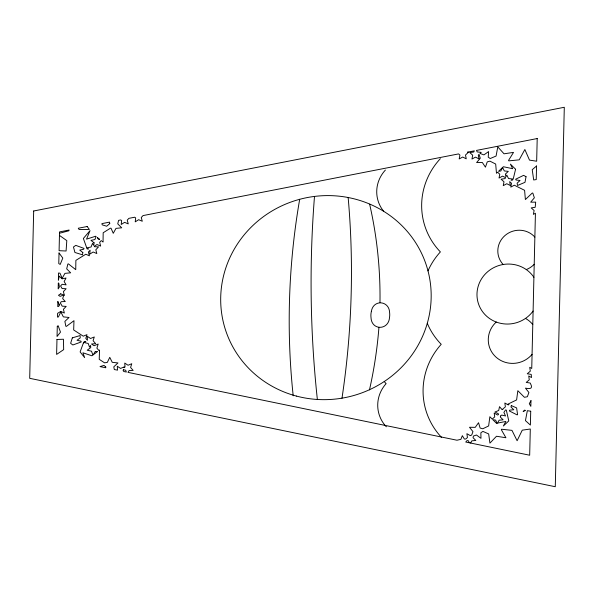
<?xml version="1.0" encoding="UTF-8"?>
<svg xmlns="http://www.w3.org/2000/svg" width="594" height="594" viewBox="0 0 594 594"><rect width="100%" height="100%" fill="white"/><g stroke="black" fill="none" stroke-linecap="round" stroke-linejoin="round"><path stroke-width="0.89" d="M470.626 443.042L471.814 440.859L475.824 440.458L473.039 437.696L473.425 436.063L476.44 434.994L480.969 438.335L480.865 432.774L482.907 431.393L488.662 433.932L489.931 443.109L496.502 436.248L505.917 437.748L501.329 429.685L501.588 429.224L511.961 430.36L517.114 440.733L522.267 430.167L530.301 429.002L529.677 455.227L465.726 442.033L467.055 440.57L468.362 440.77L469.23 442.76M59.504 233.242L68.845 230.799L69.112 230.034L59.534 231.912L59.088 250.683L66.083 251.01L66.81 240.622L59.452 235.395M101.559 240.867L101.247 240.622L99.658 242.33L100.661 246.079L97.008 244.528L94.26 246.272L94.513 246.703L98.53 246.874L95.812 249.792L96.815 253.549L93.154 251.997L89.761 254.15L90.125 250.193L88.409 252.042L89.412 255.799L85.759 254.247L75.876 260.38L75.742 269.661L68.384 263.855L67.865 264.018L66.684 268.859L70.649 272.817L64.924 273.374L62.199 278.319L59.987 273.225L58.554 272.995L58.383 280.19L59.274 276.113L62.073 278.853L66.023 278.022L64.145 281.504L66.105 284.875L62.147 284.281L60.573 285.952L62.095 288.543L66.112 288.714L63.395 291.632L64.397 295.389L63.773 295.121L62.674 298.596L65.258 301.544L61.234 301.678L60.395 302.992L62.184 306.162L66.194 306.4L63.417 309.274L64.352 313.045L60.729 311.434L57.596 313.342L57.507 317.107L58.39 316.973L60.848 311.895L63.335 316.869L69.038 317.478L64.88 321.399L65.83 326.247L66.35 326.418L73.975 320.678L73.671 329.96L83.257 336.182L86.984 334.66L85.803 338.402L87.437 340.265L87.259 336.308L90.548 338.491L94.283 336.969L93.095 340.718L95.679 343.659L91.513 344.015L94.067 345.715L98.173 344.045L96.874 348.158L98.923 350.505L99.532 350.044L99.228 359.325L104.566 362.83L107.306 362.422L109.764 357.343L112.251 362.318L117.946 362.927L113.796 366.847L114.323 369.55L117.545 370.121L117.27 366.238L120.56 368.421L124.287 366.899L124.042 367.679L125.022 366.951L124.747 363.068L128.037 365.251L131.764 363.728L130.583 367.471L133.16 370.418L129.143 370.552L127.977 372.371L456.979 440.228L460.899 439.345L462.332 435.677L464.352 439.011L465.696 439.048L467.441 437.555L466.891 433.702L470.329 435.654L471.733 434.971L472.973 431.645L469.505 427.264L475.245 427.346L478.534 422.728L480.123 428.044L482.774 428.779L488.639 425.943L489.864 416.721L492.211 419.067L494.728 416.906L494.178 413.06L497.624 415.013L498.507 414.582L498.463 413.847L494.965 411.984L498.708 410.499L499.517 406.667L502.064 409.63L502.866 409.533L502.346 409.452L505.383 406.845L504.833 402.992L508.278 404.945L509.051 404.573L507.981 404.098L516.609 399.925L517.834 390.704L524.443 397.304L527.353 396.725L528.912 392.515L525.452 388.134C531.118 389.367 533.093 388.216 530.19 383.033L526.232 382.417L529.276 379.811L528.727 375.965L531.519 377.546L531.214 374.391L527.257 373.774L530.301 371.168L529.744 367.322L531.741 368.451L535.432 213.253L533.382 214.367L534.117 210.521L531.199 207.893L535.187 207.313L535.691 202.138L530.687 202.168L534.355 197.817L532.84 193.117L532.306 193.005L525.386 199.539L524.599 190.31L514.315 185.209L510.781 187.125L511.516 183.286L509.674 181.623L510.313 185.521L506.786 183.724L503.252 185.647L503.987 181.801L501.069 179.173L505.056 178.594L505.524 177.636L502.576 176.128L499.042 178.052L499.777 174.205L497.579 172.223L496.473 173.27L495.686 164.041L489.953 161.152L487.273 161.865L485.424 167.166L482.358 162.518L476.618 162.548L480.286 158.204L479.054 154.388L478.289 155.108L479.024 158.925L475.49 157.128L471.955 159.051L472.69 155.205L469.772 152.576L473.76 151.997L474.331 150.831L467.478 152.168L468.428 152.272L465.51 155.012L466.238 158.828L462.711 157.031L459.177 158.954L459.912 155.108L458.583 153.913L143.043 215.585L141.268 217.493L142.27 221.25L138.61 219.698L135.224 221.852L135.677 217.968L134.712 217.211L128.905 218.347L127.235 220.144L128.245 223.893L124.584 222.342L121.191 224.495L121.651 220.619L120.782 219.936L118.6 220.367L117.746 223.856L121.711 227.814L115.986 228.371L113.261 233.316L111.048 228.222L110.529 228.133L103.178 232.759L103.044 242.04L102.257 241.424M534.214 264.278A21.094 20.345 -15.4 0 1 526.277 269.572M503.163 264.493A21.094 20.345 -15.4 0 1 505.011 235.506A21.094 20.345 -15.4 0 1 534.86 237.103M532.076 354.373A24.814 23.938 -15.4 0 1 495.975 357.091A24.814 23.938 -15.4 0 1 496.257 322.037M525.482 318.429A24.814 23.938 -15.4 0 1 532.781 324.576M533.108 311.026A31.022 29.923 -15.4 0 1 486.924 316.461A31.022 29.923 -15.4 0 1 487.993 271.458A31.022 29.923 -15.4 0 1 533.909 277.301M369.639 204.21A444.319 428.578 -15.4 0 1 379.982 302.532M427.294 323.299A70.723 68.213 -15.4 0 0 441.216 344.305A72.32 69.758 -15.4 0 0 441.632 437.503M427.992 270.879A70.723 68.213 -15.4 0 1 440.377 251.915A71.354 68.83 -15.4 0 1 440.354 158.657M383.657 211.286A33.049 31.876 -15.4 0 1 385.387 170.062M386.323 426.789A33.494 32.306 -15.4 0 1 386.122 383.627A32.752 31.593 -15.4 0 1 384.244 381.519M378.913 327.598A460.513 444.193 -15.4 0 1 369.475 389.879M348.151 197.498A899.828 867.938 -15.4 0 1 341.988 398.218M317.352 399.368A1164.507 1123.239 -15.4 0 1 314.493 196.451M293.198 395.79A754.425 727.687 -15.4 0 1 299.688 199.28M33.68 210.989L29.7 378.319L555.279 486.724L564.3 107.276L33.68 210.989M56.972 339.478L56.616 354.41L63.669 349.628L63.432 339.241L56.972 339.478M57.291 326.277L57.046 336.486L60.484 332.135L58.19 325.779L57.291 326.277M57.878 301.574L57.759 306.586L58.724 306.4L59.742 304.009L59.096 305.019L57.878 301.574M58.316 283.115L58.175 288.936L59.385 287.006L58.843 283.345L58.316 283.115M59.029 252.977L58.776 263.602L60.202 264.419L62.793 258.086L59.029 252.977M530.724 411.226L530.39 425.074L525.445 420.619L527.338 410.684L530.724 411.226M530.977 400.638L530.836 406.37L529.299 403.668L530.977 400.638M536.553 165.993L536.234 179.588L533.694 179.967L532.224 169.698L536.553 165.993M537.206 138.543L536.664 161.226L529.499 160.113L524.858 149.51L519.208 159.838L508.783 160.877L508.546 160.41L513.52 152.391L504.031 153.809L497.787 146.889L496.079 156.051L490.213 158.539L488.231 157.143L488.602 151.581L483.917 154.886L480.049 153.46L481.207 152.376L477.22 151.938L476.47 150.416L537.206 138.543M82.818 252.517L82.544 254.841L74.911 252.465L73.47 246.978L75.787 245.367L83.999 248.418L83.657 249.25L79.722 250.089L82.818 252.517M94.067 242.805L93.763 245.426L92.538 243.347L91.06 247L87.118 247.847L88.617 249.02L87.11 248.953L83.368 238.469L90.028 230.628L86.546 239.144L95.686 236.234L96.109 236.568L94.906 239.531L90.971 240.377L94.067 242.805M526.039 176.715L524.992 182.321L517.56 185.477L517.122 183.182L520.032 180.45L516.052 180.012L515.659 179.217L523.618 175.341L526.039 176.715M105.799 367.018L105.658 367.768L100 366.595L103.995 365.407L105.799 367.018M371.347 311.598L371.109 312.771A17.872 17.241 -15.4 0 0 370.998 317.352C371.347 330.754 388.721 330.494 389.516 317.434A17.872 17.241 -15.4 0 0 389.627 312.852C389.449 300.401 373.084 299.109 371.347 311.598M515.577 169.245L513.35 178.512L512.585 180.071L511.092 180.294L512.503 178.972L508.516 178.534L506.786 175.044L505.902 176.856L505.375 174.109L508.293 171.376L504.306 170.938L502.576 167.449L500.846 170.998L498.522 171.332L503.385 166.736L512.704 168.696L510.409 164.122L515.577 169.245M500.564 416.045L500.326 417.055L503.111 419.817L499.109 420.218L497.527 423.106L505.88 421.443L503.37 425.995L508.776 420.916L506.303 410.068L505.531 409.942L503.898 412.451L505.553 415.971L501.663 415.058L500.564 416.045M511.323 405.576L510.981 406.994L513.765 409.749L509.763 410.157L509.333 410.944L517.107 414.894L517.56 414.649L516.624 407.915L511.323 405.576M72.327 337.867L70.627 343.332L72.862 344.973L81.222 341.988L80.925 341.156L77.027 340.28L80.242 337.882L80.079 335.551L72.327 337.867M123.403 369.706L123.107 370.641L123.879 371.525L126.344 372.03L125.705 370.225L123.403 369.706M83.42 342.953L80.116 351.93L84.638 357.603L82.9 352.791L91.907 355.784L92.879 355.056L91.506 351.188L87.214 350.222L90.748 347.587L90.6 345.441L89.516 347.134L88.216 343.466L84.318 342.589L85.87 341.431L84.363 341.483L83.42 342.953M95.285 351.544L93.199 354.811L97.639 351.47L95.285 351.544M524.472 410.231L523.151 411.605L525.408 410.38L524.472 410.231M109.756 223.619L106.675 226.232L102.213 224.844L101.893 223.626L109.548 222.134L109.756 223.619M60.736 293.837L58.472 295.277L60.128 296.376L63.491 295.003L60.736 293.837M497.007 423.21L496.473 423.322L492.842 419.691L495.648 420.129L497.007 423.21M87.177 226.507L78.282 228.244L79.084 229.47L89.345 229.44L87.177 226.507M99.554 239.285L98.359 239.241L97.379 237.57L99.554 239.285M296.347 396.064A105.509 101.767 -15.4 0 0 428.2 271.681A105.509 101.767 -15.4 0 0 253.252 225.148A105.509 101.767 -15.4 0 0 296.347 396.064"/></g></svg>
